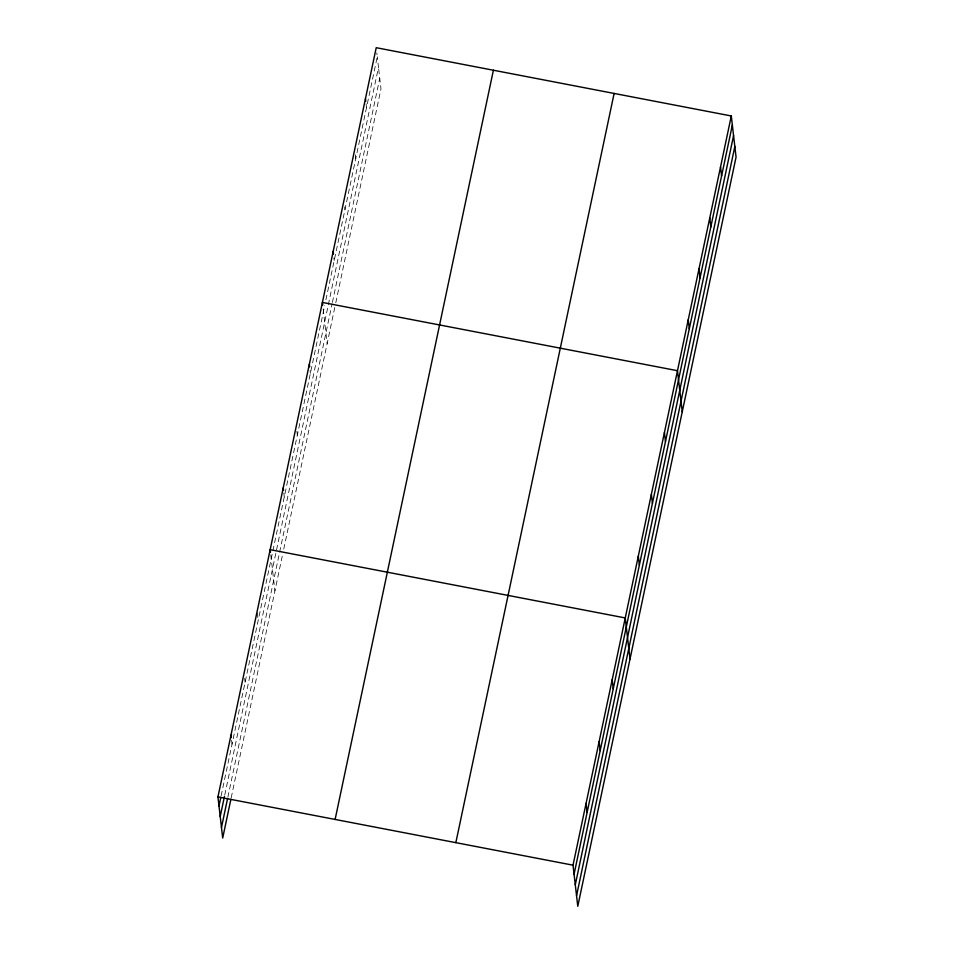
<?xml version="1.0" encoding="UTF-8"?>
<svg xmlns="http://www.w3.org/2000/svg" width="954" height="954" viewBox="0 0 954 954"><rect width="100%" height="100%" fill="white"/><g stroke="black" fill="none" stroke-linecap="round" stroke-linejoin="round"><path stroke-width="0.72" stroke-dasharray="4.77 3.58" d="M221.113 795.886L324.682 305.65M325.91 299.818L377.271 56.739L376.818 52.864M224.762 794.968L378.488 67.329L377.271 56.739M227.851 797.258L332.087 303.849M332.397 302.394L379.752 78.228M231.202 797.782L282.527 554.846M283.743 549.099L335.462 304.243M335.772 302.788L380.98 88.817L378.488 67.329M366.062 103.807L366.503 107.683M355.293 154.763L355.747 158.626M344.68 206.994L344.978 209.582M333.912 257.938L334.21 260.525M323.156 308.881L327.162 343.547M310.098 370.701L310.396 373.276M296.885 431.22L297.338 435.084M283.827 493.027L284.28 496.903M270.769 554.834L274.931 590.788M257.27 612.766L258.164 620.517M244.653 678.449L245.106 682.325M231.595 740.268L232.049 744.132"/><path stroke-width="1.43" d="M230.904 799.213L222.699 838.029L217.941 796.912L376.222 47.7L731.301 115.971L736.059 157.088L577.778 906.3L573.02 865.183L731.301 115.971M218.991 805.951L220.815 797.317M220.207 816.529L224.464 796.411M221.471 827.44L227.553 798.689M335.116 819.438L493.397 70.226M455.845 842.656L614.126 93.444M574.069 874.222L732.35 125.01M575.286 884.811L733.566 135.599M576.55 895.711L734.83 146.511M217.941 796.912L573.02 865.183M720.532 166.926L721.582 175.953M709.776 217.87L710.825 226.909M699.008 268.813L700.057 277.852M688.251 319.757L689.289 328.796M682.241 411.818L677.483 370.701L322.404 302.43L322.702 305.018M664.425 432.52L665.475 441.547M651.367 494.327L652.417 503.366M638.309 556.134L639.359 565.173M630.01 659.059L625.252 617.942L270.173 549.671L270.471 552.247M612.194 679.749L613.243 688.788M599.136 741.568L600.185 750.595M586.078 803.375L587.127 812.414M365.454 98.644L365.764 101.231M333.173 251.486L333.471 254.062M309.346 364.237L309.645 366.825M283.231 487.864L283.529 490.439M230.999 735.093L231.297 737.68"/></g></svg>
